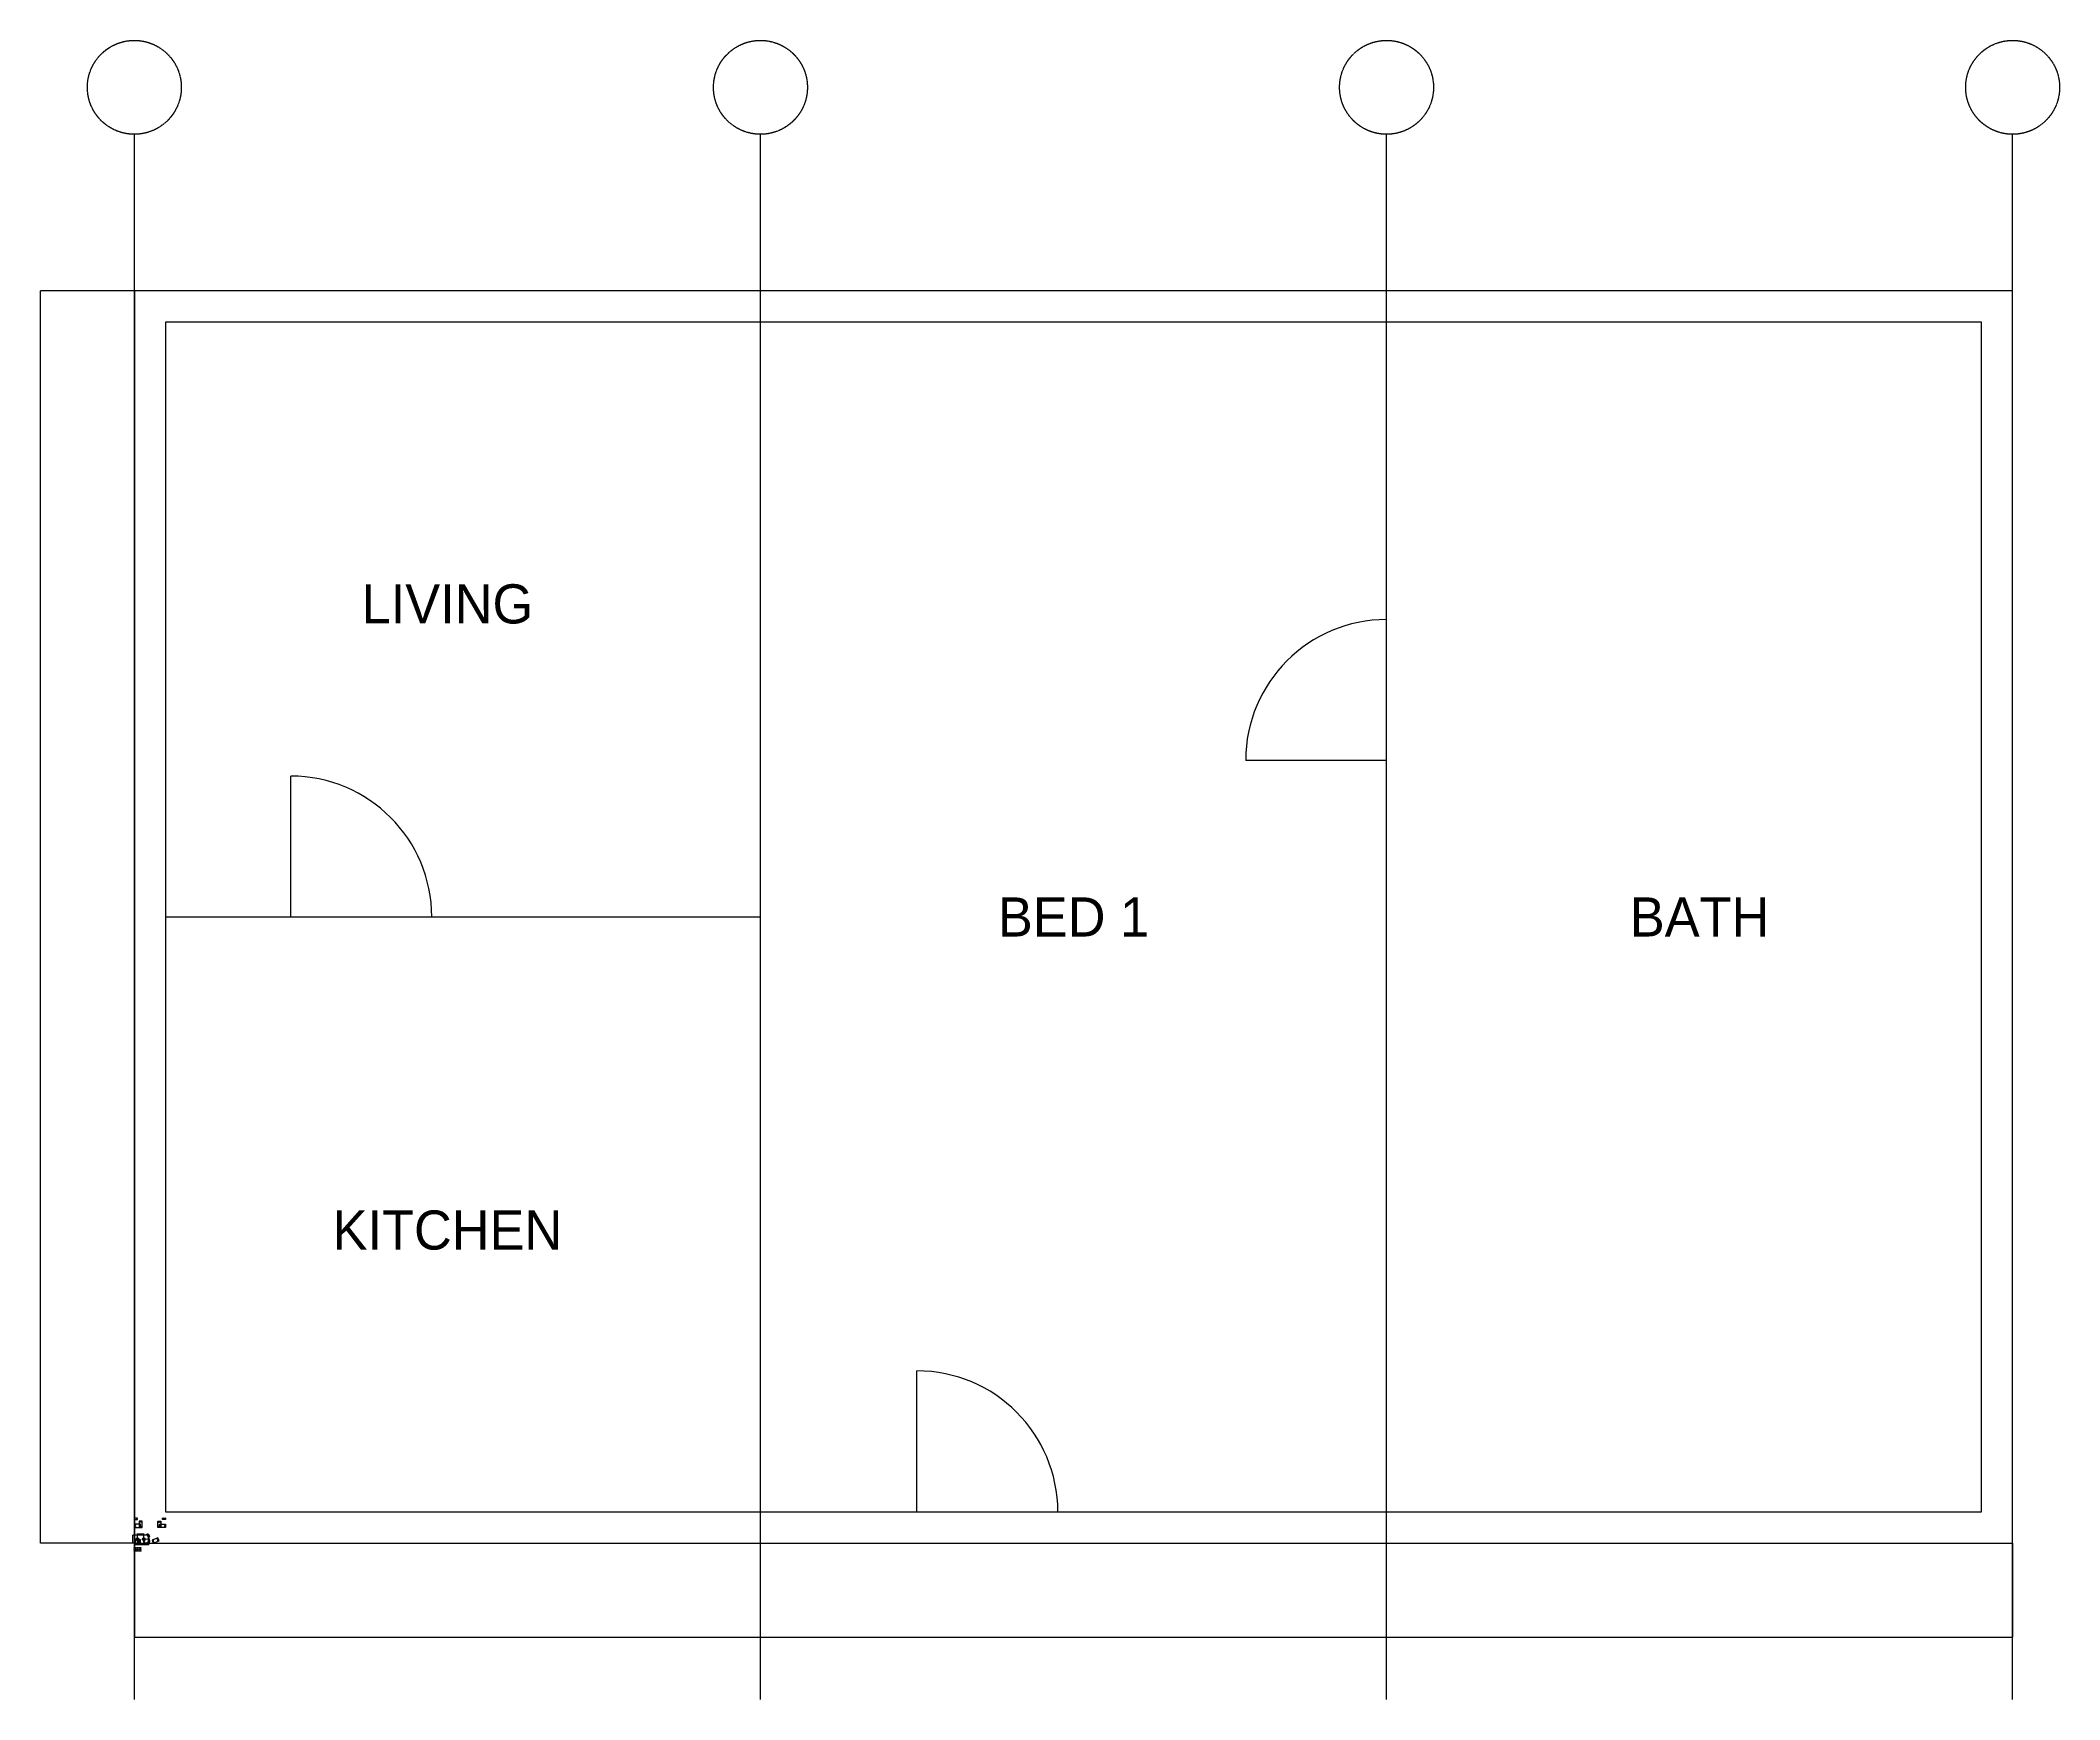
# Model space of a CAD drawing. Extents: x -600 to 12300, y -1000 to 9600.
import ezdxf
from ezdxf.enums import TextEntityAlignment as Align

# ---------------------------------------------------------------- set-up
doc = ezdxf.new("R2010")
doc.units = 0
doc.linetypes.add('CENTER', pattern=[5.08, 3.175, -0.635, 0.635, -0.635])
doc.linetypes.add('DASHED', pattern=[1.524, 1.27, -0.254])
for name, color, linetype in [('CENTER', 1, 'CENTER'), ('DIMS', 1, 'Continuous'), ('DOORS', 3, 'Continuous'), ('GRID', 8, 'DASHED'), ('HIDDEN', 5, 'Continuous'), ('OUTLINE', 7, 'Continuous'), ('ROOMS', 2, 'Continuous'), ('WALLS', 7, 'Continuous'), ('WINDOWS', 4, 'Continuous')]:
    doc.layers.add(name, color=color, linetype=linetype)
doc.styles.add('OpenSansCondensed-Light', font='OpenSansCondensed-Light.ttf')
doc.dimstyles.new('EZ_CURVED', dxfattribs={"dimtxt": 0.25, "dimasz": 0.25, "dimexe": 0.375, "dimexo": 0.125, "dimgap": 0.1, "dimtad": 1, "dimlfac": 100, "dimzin": 12, "dimcen": 2.5, "dimazin": 3, "dimtfac": 0.5, "dimtmove": 0, "dimatfit": 3})
doc.dimstyles.new('EZ_RADIUS', dxfattribs={"dimtxt": 0.25, "dimasz": 0.25, "dimexe": 0.375, "dimexo": 0.125, "dimgap": 0.1, "dimtad": 1, "dimlfac": 100, "dimzin": 12, "dimblk": 'CLOSEDBLANK', "dimcen": 0, "dimazin": 3, "dimtfac": 0.5, "dimtofl": 0, "dimtmove": 0, "dimatfit": 3})
doc.dimstyles.new('EZDXF', dxfattribs={"dimtxt": 0.25, "dimasz": 0.175, "dimexe": 0.375, "dimexo": 0.125, "dimgap": 0.1, "dimtad": 1, "dimlfac": 100, "dimzin": 12, "dimblk": 'ARCHTICK', "dimcen": 2.5, "dimazin": 3, "dimtfac": 0.5, "dimtmove": 0, "dimatfit": 3})

# ---------------------------------------------------------------- blocks, each defined once
blk = doc.blocks.new('_ARCHTICK')
at = {"color": 0, "linetype": 'BYBLOCK', "const_width": 0.15}
blk.add_lwpolyline([(-0.5, -0.5), (0.5, 0.5)], dxfattribs=at)
blk = doc.blocks.new('*D1')
for p, q in [((0, -0.125), (0, -600.375)), ((12000, -0.125), (12000, -600.375)), ((0, -600), (12000, -600))]:
    blk.add_line(p, q)
at = {"layer": 'Defpoints'}
for p in [(0, 0), (12000, 0), (0, -600)]:
    blk.add_point(p, dxfattribs=at)
at = {"layer": 'DIMS', "xscale": 0.175, "yscale": 0.175, "rotation": 180}
blk.add_blockref('_ARCHTICK', (0, -600), dxfattribs=at)
at = {"layer": 'DIMS', "xscale": 0.175, "yscale": 0.175}
blk.add_blockref('_ARCHTICK', (12000, -600), dxfattribs=at)
at = {"layer": 'DIMS', "style": 'OpenSansCondensed-Light'}
blk.add_text('1200000', height=0.25, dxfattribs=at).set_placement((6000, -599.775), align=Align.MIDDLE_CENTER)
blk = doc.blocks.new('*D2')
for p, q in [((-0.125, 8000), (-600.375, 8000)), ((-600, 0), (-600, 8000)), ((-0.125, 0), (-600.375, 0))]:
    blk.add_line(p, q)
at = {"layer": 'Defpoints'}
for p in [(0, 8000), (-600, 0), (0, 0)]:
    blk.add_point(p, dxfattribs=at)
at = {"layer": 'DIMS', "xscale": 0.175, "yscale": 0.175}
for p, rotation in [((-600, 8000), 90), ((-600, 0), 270)]:
    blk.add_blockref('_ARCHTICK', p, dxfattribs=dict(at, rotation=rotation))
at = {"layer": 'DIMS', "style": 'OpenSansCondensed-Light'}
blk.add_text('800000', height=0.25, rotation=90, dxfattribs=at).set_placement((-600.225, 4000), align=Align.MIDDLE_CENTER)
blk = doc.blocks.new('*D3')
for p, q in [((0, -0.125), (0, -10.375)), ((0, -10), (90, -10)), ((90, -0.125), (90, -10.375))]:
    blk.add_line(p, q)
at = {"layer": 'Defpoints'}
for p in [(0, 0), (90, 0), (0, -10)]:
    blk.add_point(p, dxfattribs=at)
at = {"layer": 'DIMS', "xscale": 0.175, "yscale": 0.175, "rotation": 180}
blk.add_blockref('_ARCHTICK', (0, -10), dxfattribs=at)
at = {"layer": 'DIMS', "xscale": 0.175, "yscale": 0.175}
blk.add_blockref('_ARCHTICK', (90, -10), dxfattribs=at)
at = {"layer": 'DIMS', "style": 'OpenSansCondensed-Light'}
blk.add_text('9000', height=0.25, dxfattribs=at).set_placement((45, -9.775), align=Align.MIDDLE_CENTER)
blk = doc.blocks.new('*D4')
for p, q in [((-0.125, 50), (-10.375, 50)), ((-0.125, 0), (-10.375, 0)), ((-10, 0), (-10, 50))]:
    blk.add_line(p, q)
at = {"layer": 'Defpoints'}
for p in [(-10, 0), (0, 50), (0, 0)]:
    blk.add_point(p, dxfattribs=at)
at = {"layer": 'DIMS', "xscale": 0.175, "yscale": 0.175}
for p, rotation in [((-10, 50), 90), ((-10, 0), 270)]:
    blk.add_blockref('_ARCHTICK', p, dxfattribs=dict(at, rotation=rotation))
at = {"layer": 'DIMS', "style": 'OpenSansCondensed-Light'}
blk.add_text('5000', height=0.25, rotation=90, dxfattribs=at).set_placement((-10.225, 25), align=Align.MIDDLE_CENTER)
blk = doc.blocks.new('*D5')
for p, q in [((20, 25.125), (20, 60.375)), ((20, 60), (60, 60)), ((60, 25.125), (60, 60.375))]:
    blk.add_line(p, q)
at = {"layer": 'Defpoints'}
for p in [(20, 60), (20, 25), (60, 25)]:
    blk.add_point(p, dxfattribs=at)
at = {"layer": 'DIMS', "xscale": 0.175, "yscale": 0.175, "rotation": 180}
blk.add_blockref('_ARCHTICK', (20, 60), dxfattribs=at)
at = {"layer": 'DIMS', "xscale": 0.175, "yscale": 0.175}
blk.add_blockref('_ARCHTICK', (60, 60), dxfattribs=at)
at = {"layer": 'DIMS', "style": 'OpenSansCondensed-Light'}
blk.add_text('4000', height=0.25, dxfattribs=at).set_placement((40, 60.225), align=Align.MIDDLE_CENTER)
blk = doc.blocks.new('*D6')
for p, q in [((80, 50), (84, 54)), ((84, 54), (94, 44)), ((90, 40), (94, 44))]:
    blk.add_line(p, q)
at = {"layer": 'Defpoints'}
for p in [(80, 50), (84, 54), (90, 40)]:
    blk.add_point(p, dxfattribs=at)
at = {"layer": 'DIMS', "xscale": 0.175, "yscale": 0.175}
for p, rotation in [((84, 54), 135), ((94, 44), -45)]:
    blk.add_blockref('_ARCHTICK', p, dxfattribs=dict(at, rotation=rotation))
at = {"layer": 'DIMS', "style": 'OpenSansCondensed-Light'}
blk.add_text('1414.21', height=0.25, rotation=-45, dxfattribs=at).set_placement((89, 49), align=Align.MIDDLE_CENTER)
blk = doc.blocks.new('_CLOSEDBLANK')
at = {"color": 0, "linetype": 'BYBLOCK'}
blk.add_lwpolyline([(-1, 0), (0, 0), (-1, 0)], close=True, dxfattribs=at)
blk = doc.blocks.new('*D7')
blk.add_line((87, 3), (88, 2))
at = {"layer": 'Defpoints'}
for p in [(80, 10), (87, 3)]:
    blk.add_point(p, dxfattribs=at)
at = {"layer": 'DIMS', "xscale": 0.25, "yscale": 0.25, "rotation": 135}
blk.add_blockref('_CLOSEDBLANK', (87, 3), dxfattribs=at)
at = {"layer": 'DIMS', "style": 'OpenSansCondensed-Light'}
blk.add_text('R1000', height=0.25, rotation=315, dxfattribs=at).set_placement((88, 2), align=Align.MIDDLE_CENTER)
blk = doc.blocks.new('*D8')
blk.add_line((24, 21), (25, 20))
at = {"layer": 'Defpoints'}
for p in [(20, 25), (24, 21)]:
    blk.add_point(p, dxfattribs=at)
at = {"layer": 'DIMS', "xscale": 0.25, "yscale": 0.25, "rotation": 135}
blk.add_blockref('_CLOSEDBLANK', (24, 21), dxfattribs=at)
at = {"layer": 'DIMS', "style": 'OpenSansCondensed-Light'}
blk.add_text('%%c1200', height=0.25, rotation=315, dxfattribs=at).set_placement((25, 20), align=Align.MIDDLE_CENTER)
blk = doc.blocks.new('_CLOSEDFILLED')
at = {"color": 0, "linetype": 'BYBLOCK'}
blk.add_solid([(-1, 0), (0, 0), (-1, 0)], dxfattribs=at)
blk = doc.blocks.new('*D9')
for p, q in [((80, 50), (80, 58)), ((90, 40), (98, 40))]:
    blk.add_line(p, q)
at = {"layer": 'Defpoints'}
for p in [(80, 50), (80, 40), (90, 40), (93, 53)]:
    blk.add_point(p, dxfattribs=at)
at = {"layer": 'DIMS'}
blk.add_arc((80, 40), 18, 0.7958, 89.2042, dxfattribs=at)
at = {"layer": 'DIMS', "xscale": 0.25, "yscale": 0.25}
for p, rotation in [((80, 58), 179.60211264227027), ((98, 40), 270.39788735772976)]:
    blk.add_blockref('_CLOSEDFILLED', p, dxfattribs=dict(at, rotation=rotation))
at = {"layer": 'DIMS', "style": 'OpenSansCondensed-Light'}
blk.add_text('90°', height=0.25, rotation=-45, dxfattribs=at).set_placement((93, 53), align=Align.MIDDLE_CENTER)
blk = doc.blocks.new('BOLT')
for p, q in [((-3, 0), (3, 0)), ((0, -3), (0, 3))]:
    blk.add_line(p, q)
blk.add_circle((0, 0), 2)
blk = doc.blocks.new('PLATE')
for p, q in [((40, 20), (0, 20)), ((0, 20), (0, 0)), ((0, 0), (40, 0)), ((40, 0), (40, 20))]:
    blk.add_line(p, q)
for p in [(5, 15), (5, 5), (35, 15), (35, 5)]:
    blk.add_blockref('BOLT', p)
for tag, p, height in [('PARTNO', (2, 22), 2), ('MAT', (2, -4), 1.5)]:
    blk.add_attdef(tag, p, '', height=height)
blk = doc.blocks.new('FRAME')
at = {"xscale": 0.5, "yscale": 0.5}
blk.add_blockref('PLATE', (0, 50), dxfattribs=at)
blk.add_blockref('PLATE', (0, 0))
at = {"rotation": 90}
blk.add_blockref('PLATE', (50, 0), dxfattribs=at)

msp = doc.modelspace()

# ---------------------------------------------------------------- linework, layer by layer
msp.add_lwpolyline([(20, 0), (30, 0), (30, 10), (20, 10)], close=True)
msp.add_polyline3d([(0, 20, 0), (10, 20, 5), (20, 30, 10)])
at = {"layer": 'CENTER'}
for p, q in [((8, 25), (32, 25)), ((20, 13), (20, 37)), ((48, 25), (72, 25)), ((60, 13), (60, 37))]:
    msp.add_line(p, q, dxfattribs=at)
at = {"layer": 'DOORS'}
for p, q in [((8000, 5000), (7100, 5000)), ((1000, 4000), (1000, 4900)), ((5000, 200), (5000, 1100))]:
    msp.add_line(p, q, dxfattribs=at)
for centre, start, end in [((8000, 5000), 90, 180), ((1000, 4000), 0, 90), ((5000, 200), 0, 90)]:
    msp.add_arc(centre, 900, start, end, dxfattribs=at)
at = {"layer": 'GRID'}
for p, q in [((0, -1000), (0, 9000)), ((4000, -1000), (4000, 9000)), ((8000, -1000), (8000, 9000)), ((12000, -1000), (12000, 9000))]:
    msp.add_line(p, q, dxfattribs=at)
for centre in [(0, 9300), (4000, 9300), (8000, 9300), (12000, 9300)]:
    msp.add_circle(centre, 300, dxfattribs=at)
at = {"layer": 'HIDDEN'}
for centre in [(20, 25), (60, 25)]:
    msp.add_circle(centre, 9, dxfattribs=at)
at = {"layer": 'OUTLINE'}
for p, q in [((80, 50), (0, 50)), ((0, 50), (0, 0)), ((0, 0), (80, 0)), ((90, 10), (90, 40))]:
    msp.add_line(p, q, dxfattribs=at)
for centre in [(20, 25), (60, 25)]:
    msp.add_circle(centre, 6, dxfattribs=at)
for centre, start, end in [((80, 40), 0, 90), ((80, 10), 270, 0)]:
    msp.add_arc(centre, 10, start, end, dxfattribs=at)
at = {"layer": 'P2D'}
msp.add_lwpolyline([(0, 0), (10, 0), (10, 10)], dxfattribs=at)
at = {"layer": 'WALLS'}
for p, q in [((12000, 8000), (0, 8000)), ((0, 8000), (0, 0)), ((12000, 0), (12000, 8000)), ((11800, 7800), (200, 7800)), ((200, 7800), (200, 200)), ((4000, 200), (4000, 7800)), ((8000, 200), (8000, 7800)), ((11800, 200), (11800, 7800)), ((200, 4000), (4000, 4000)), ((200, 200), (11800, 200)), ((0, 0), (12000, 0))]:
    msp.add_line(p, q, dxfattribs=at)
at = {"layer": 'WINDOWS'}
for p, q in [((1500, 200), (2700, 200)), ((6000, 200), (7200, 200)), ((9500, 200), (10700, 200)), ((1500, 0), (2700, 0)), ((6000, 0), (7200, 0)), ((9500, 0), (10700, 0))]:
    msp.add_line(p, q, dxfattribs=at)

# ---------------------------------------------------------------- block references
msp.add_blockref('FRAME', (0, 100))
at = {"xscale": -1}
msp.add_blockref('FRAME', (200, 100), dxfattribs=at)
msp.add_blockref('PLATE', (0, 0)).add_auto_attribs({'PARTNO': 'P-100', 'MAT': 'S235'})
for p, rotation, values in [((60, 0), 10, {'PARTNO': 'P-101', 'MAT': 'S235'}), ((120, 0), 20, {'PARTNO': 'P-102', 'MAT': 'S235'})]:
    msp.add_blockref('PLATE', p, dxfattribs=dict(rotation=rotation)).add_auto_attribs(values)
at = {"row_count": 3, "column_count": 5, "row_spacing": 10, "column_spacing": 10}
msp.add_blockref('BOLT', (0, -50), dxfattribs=at)

# ---------------------------------------------------------------- texts
at = {"layer": 'ROOMS'}
for s, p in [('LIVING', (2000, 6000)), ('BED 1', (6000, 4000)), ('BATH', (10000, 4000)), ('KITCHEN', (2000, 2000))]:
    msp.add_text(s, height=250, dxfattribs=at).set_placement(p, align=Align.MIDDLE_CENTER)

# ---------------------------------------------------------------- dimensions: what is measured, and where the dimension line sits
at = {"layer": 'DIMS'}
for base, p1, p2, angle, picture, middle in [((-600, 0), (0, 0), (0, 8000), 90, '*D2', (-600.225, 4000)), ((-10, 0), (0, 0), (0, 50), 90, '*D4', (-10.225, 25)), ((83.53553, 53.53553), (80, 50), (90, 40), 315, '*D6', (88.69463, 48.69463))]:
    dim = msp.add_linear_dim(base=base, p1=p1, p2=p2, angle=angle, dimstyle='EZDXF', dxfattribs=at)
    dim.commit()
    dim.dimension.update_dxf_attribs({"geometry": picture, "text_midpoint": middle})
for base, p1, p2, picture, middle in [((0, -600), (0, 0), (12000, 0), '*D1', (6000, -599.775)), ((0, -10), (0, 0), (90, 0), '*D3', (45, -9.775)), ((20, 60), (20, 25), (60, 25), '*D5', (40, 60.225))]:
    dim = msp.add_linear_dim(base=base, p1=p1, p2=p2, dimstyle='EZDXF', dxfattribs=at)
    dim.commit()
    dim.dimension.update_dxf_attribs({"geometry": picture, "text_midpoint": middle})
dim = msp.add_diameter_dim_2p(p1=(15.75736, 29.24264), p2=(24.24264, 20.75736), dimstyle='EZ_RADIUS', dxfattribs=at)
dim.commit()
dim.dimension.update_dxf_attribs({"geometry": '*D8', "text_midpoint": (25.09117, 20.22703)})
dim = msp.add_angular_dim_3p(base=(92.72792, 52.72792), center=(80, 40), p1=(90, 40), p2=(80, 50), dimstyle='EZ_CURVED', dxfattribs=at)
dim.commit()
dim.dimension.update_dxf_attribs({"geometry": '*D9', "text_midpoint": (92.88702, 52.88702)})
dim = msp.add_radius_dim(center=(80, 10), mpoint=(87.07107, 2.92893), dimstyle='EZ_RADIUS', dxfattribs=at)
dim.commit()
dim.dimension.update_dxf_attribs({"geometry": '*D7', "text_midpoint": (87.9196, 2.3986)})

doc.saveas('drawing.dxf')
